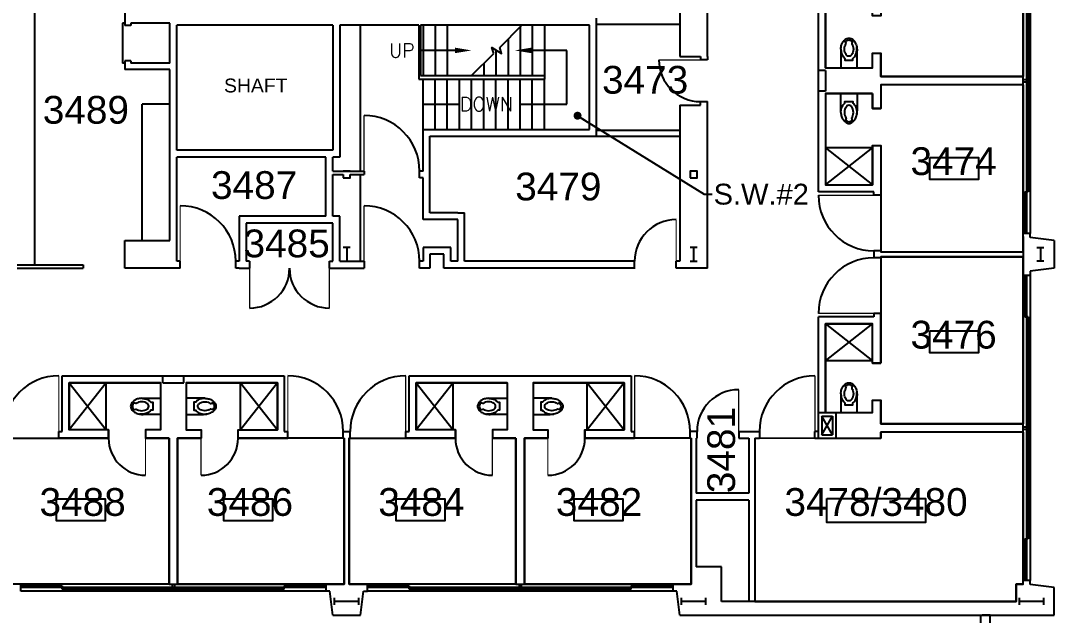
# Model space of a CAD drawing. Extents: x -3175 to 3292, y 161 to 2891.
# Drawn here: x 2399 to 3292, y 1649 to 2163 of the extents above; entities that cross this region are included whole.
import ezdxf
from ezdxf.enums import TextEntityAlignment as Align

# ---------------------------------------------------------------- set-up
doc = ezdxf.new("R2010")
doc.units = 0
doc.header["$MEASUREMENT"] = 0
doc.layers.get('0').update_dxf_attribs({"linetype": 'CONTINUOUS'})
for name, color, linetype in [('A-ANNO-RNUM', 4, 'CONTINUOUS'), ('A-ANNO-ROOM', 4, 'CONTINUOUS'), ('A-ANNO-TEXT', 4, 'CONTINUOUS'), ('A-COLS', 5, 'CONTINUOUS'), ('A-DOOR', 2, 'CONTINUOUS'), ('A-FLOR-CASE', 3, 'CONTINUOUS'), ('A-FLOR-PFIX', 2, 'CONTINUOUS'), ('A-FLOR-STRS', 2, 'CONTINUOUS'), ('A-GLAZ', 2, 'CONTINUOUS'), ('A-GLAZ-SILL', 1, 'CONTINUOUS'), ('A-ROOF-LEVL-MED', 3, 'CONTINUOUS'), ('A-ROOF-LEVL-THICK', 5, 'CONTINUOUS'), ('A-SHAFT', 1, 'CONTINUOUS'), ('A-WALL-FULL', 6, 'CONTINUOUS'), ('X-MEDGAS-3', 3, 'CONTINUOUS')]:
    doc.layers.add(name, color=color, linetype=linetype)
doc.styles.add('ARIAL', font='arial.ttf')
doc.styles.add('ArialN', font='ARIALN.TTF')
doc.styles.add('ROMAND', font='SIMPLEX.SHX', dxfattribs={"height": 12})
doc.dimstyles.new('AB-220', dxfattribs={"dimscale": 220, "dimtxt": 0.070312, "dimasz": 0.0625, "dimexe": 0.0625, "dimexo": 0.125, "dimgap": 0.1875, "dimtad": 0, "dimdec": 4, "dimrnd": 0.0625, "dimzin": 0, "dimdsep": 46, "dimlunit": 4, "dimtxsty": 'ArialN', "dimblk": 'ARCHTICK', "dimcen": 0.0625, "dimclrd": 256, "dimclre": 256, "dimclrt": 256, "dimadec": 0, "dimazin": 0, "dimtfac": 1, "dimtdec": 4, "dimtofl": 0, "dimtmove": 2, "dimatfit": 3, "dimldrblk": 'DOT', "dimfxl": 1, "dimfrac": 2, "dimtolj": 1, "dimtzin": 0, "dimlwd": -1, "dimlwe": -1, "dimarcsym": 0})

# ---------------------------------------------------------------- blocks, each defined once
blk = doc.blocks.new('AH')
blk.add_lwpolyline([(0, 0, 0.05, 0, 0), (0.15, 0, 0, 0, 0)], format="xyseb")
blk = doc.blocks.new('P2477016')
for p, q in [((-3.603083, -23.831759), (-3.603083, -23.831759)), ((-2.504894, -21.068753), (-2.504894, -21.068753))]:
    blk.add_line(p, q)
for points in [[(-6.93083, -16.399601, -0.022673), (-7, -14.875), (-7, 0), (-3.020761, 0), (0, 0), (3.020761, 0), (7, 0), (7, -14.875)], [(-6.937926, -16.211212, -0.074934), (-6.387938, -12.562014, -0.085426), (-4.920528, -9.670474, -0.066386), (-3.550098, -8.264603), (-3.550098, -6.711212), (3.449902, -6.711212), (3.449902, -8.264603, -0.066386), (4.820333, -9.670474, -0.085426), (6.287743, -12.562014, -0.111314), (6.709134, -17.991061)], [(3.991504, -23.722377, -0.562484), (3.158962, -23.529526), (2.424162, -21.300368, -0.238976), (2.492058, -20.853364, 0.08035), (3.421006, -18.976205, 0.074934), (3.837731, -16.211212, 0.074934), (3.421006, -13.446218, 0.085426), (2.414145, -11.462194, 0.066386), (1.597345, -10.624271, 0.330534), (-1.69754, -10.624271, 0.066386), (-2.51434, -11.462194, 0.085426), (-3.521201, -13.446218, 0.074934), (-3.937926, -16.211212, 0.074934), (-3.521201, -18.976205, 0.08035), (-2.592253, -20.853364, -0.238976), (-2.524357, -21.300368), (-3.250575, -23.503493, -0.549653), (-4.069149, -23.710095)], [(0, -25.75, 0.143932), (2.498761, -25.015482, 0.107177), (4.949747, -22.564786, 0.077997), (6.431696, -19.212481, 0.065232), (7, -14.875)], [(-4.023967, -23.748064, 0.06085), (-2.498761, -25.015482, 0.143932), (0, -25.75)], [(-2.976493, -22.67201, 0.063273), (-1.687041, -23.754089, 0.143932), (0, -24.25)], [(0, -24.25, 0.143932), (1.687041, -23.754089, 0.059203), (2.902316, -22.750942)]]:
    blk.add_lwpolyline(points, format="xyb")
for centre, radius, start, end in [((5.443363, -16.211212), 12.38129, 180, 197.141641), ((2.746106, -17.043143), 9.558648, 197.141641, 216.672481), ((1.035634, -18.316811), 7.426057, 216.672481, 226.574161)]:
    blk.add_arc(centre, radius, start, end)
blk = doc.blocks.new('WC')
at = {"layer": 'A-FLOR-PFIX', "xscale": -1}
blk.add_blockref('P2477016', (0, 0), dxfattribs=at)
blk = doc.blocks.new('_ArchTick')
at = {"const_width": 0.15}
blk.add_lwpolyline([(-0.5, -0.5), (0.5, 0.5)], dxfattribs=at)
blk = doc.blocks.new('_Dot')
at = {"lineweight": -2}
blk.add_line((-0.5, 0), (-1, 0), dxfattribs=at)
at = {"const_width": 0.5}
blk.add_lwpolyline([(-0.25, 0, 1), (0.25, 0, 1)], format="xyb", close=True, dxfattribs=at)

msp = doc.modelspace()

# ---------------------------------------------------------------- linework, layer by layer
at = {"layer": 'A-ANNO-TEXT'}
for p, q in [((2774.1, 2137.75), (2744.25, 2137.75)), ((2871, 2137.75), (2840.38, 2137.75)), ((2871, 2091.25), (2871, 2137.75)), ((2746.5, 2091.25), (2778, 2091.25)), ((2830.5, 2091.25), (2871, 2091.25))]:
    msp.add_line(p, q, dxfattribs=at)
at = {"layer": 'A-COLS'}
for p, q in [((2683.5, 1967.5), (2677.5, 1967.5)), ((2683.5, 1967.5), (2677.5, 1967.5)), ((2680.5, 1967.5), (2680.5, 1955.5)), ((2680.5, 1967.5), (2680.5, 1955.5)), ((2983.5, 1967.5), (2977.5, 1967.5)), ((2983.5, 1967.5), (2977.5, 1967.5)), ((2980.5, 1967.5), (2980.5, 1955.5)), ((2980.5, 1967.5), (2980.5, 1955.5)), ((3277.5, 1967.5), (3283.5, 1967.5)), ((3277.5, 1967.5), (3283.5, 1967.5)), ((3280.5, 1967.5), (3280.5, 1955.5)), ((3280.5, 1967.5), (3280.5, 1955.5)), ((2677.5, 1955.5), (2683.5, 1955.5)), ((2677.5, 1955.5), (2683.5, 1955.5)), ((2977.5, 1955.5), (2983.5, 1955.5)), ((2977.5, 1955.5), (2983.5, 1955.5)), ((3283.5, 1955.5), (3277.5, 1955.5)), ((3283.5, 1955.5), (3277.5, 1955.5)), ((2670, 1658.5), (2670, 1664.5)), ((2691, 1658.5), (2691, 1664.5)), ((2970, 1658.5), (2970, 1664.5)), ((2991, 1658.5), (2991, 1664.5)), ((3262.5, 1658.5), (3262.5, 1664.5)), ((3283.5, 1658.5), (3283.5, 1664.5)), ((2691, 1661.5), (2670, 1661.5)), ((2991, 1661.5), (2970, 1661.5)), ((3283.5, 1661.5), (3262.5, 1661.5))]:
    msp.add_line(p, q, dxfattribs=at)
at = {"layer": 'A-DOOR', "const_width": 1}
for points in [[(2986.5, 2129.5), (2950.5, 2129.5)], [(2695.5, 2033.5), (2695.5, 2081.5)], [(3136.5, 2012.5), (3088.5, 2012.5)], [(2536.5, 1955.5), (2536.5, 2003.5)], [(2695.5, 1955.5), (2695.5, 2003.5)], [(2965.5, 1955.5), (2965.5, 1991.5)], [(2596.5, 1949.5), (2596.5, 1915)], [(2665.5, 1915), (2665.5, 1949.5)], [(3136.5, 1910.5), (3088.5, 1910.5)], [(2431.5, 1808.5), (2431.5, 1856.5)], [(2629.5, 1808.5), (2629.5, 1856.5)], [(2731.5, 1808.5), (2731.5, 1856.5)], [(2929.5, 1808.5), (2929.5, 1856.5)], [(3085.5, 1808.5), (3085.5, 1856.5)], [(3019.5, 1808.5), (3019.5, 1844.5)], [(2506.5, 1802.5), (2506.5, 1770.5)], [(2554.5, 1802.5), (2554.5, 1770.5)], [(2806.5, 1802.5), (2806.5, 1770.5)], [(2854.5, 1802.5), (2854.5, 1770.5)]]:
    msp.add_lwpolyline(points, dxfattribs=at)
at = {"layer": 'A-DOOR'}
for centre, radius, start, end in [((2986.5, 2129.5), 36, 180, 270), ((2695.5, 2033.5), 48, 0, 90), ((3136.5, 2012.5), 48, 180, 270), ((2536.5, 1955.5), 48, 0, 90), ((2695.5, 1955.5), 48, 0, 90), ((2965.5, 1955.5), 36, 90, 180), ((3136.5, 1910.5), 48, 90, 180), ((2596.5, 1949.5), 34.5, 270, 0), ((2665.5, 1949.5), 34.5, 180, 270), ((2431.5, 1808.5), 48, 90, 180), ((2629.5, 1808.5), 48, 0, 90), ((2731.5, 1808.5), 48, 90, 180), ((2929.5, 1808.5), 48, 0, 90), ((3085.5, 1808.5), 48, 90, 180), ((3019.5, 1808.5), 36, 90, 180), ((2506.5, 1802.5), 32, 180, 270), ((2554.5, 1802.5), 32, 270, 0), ((2806.5, 1802.5), 32, 180, 270), ((2854.5, 1802.5), 32, 270, 0)]:
    msp.add_arc(centre, radius, start, end, dxfattribs=at)
at = {"layer": 'A-FLOR-CASE'}
for p, q in [((2410.5, 2213.5), (2410.5, 1952.5)), ((2488.5, 2161.38), (2486.5, 2161.38)), ((2486.5, 2161.38), (2486.5, 2126.62)), ((2488.5, 2126.62), (2486.5, 2126.62)), ((2527.5, 2091.38), (2503.5, 2091.38)), ((2503.5, 1973.5), (2503.5, 2091.38)), ((2395.5, 1952.5), (2452.5, 1952.5)), ((2395.5, 1949.5), (2452.5, 1949.5)), ((2452.5, 1952.5), (2452.5, 1949.5))]:
    msp.add_line(p, q, dxfattribs=at)
at = {"layer": 'A-FLOR-PFIX'}
for p, q in [((3094.5, 2021.5), (3135.25, 2053.5)), ((3094.5, 2053.5), (3135.25, 2021.5)), ((3135.25, 2053.5), (3094.5, 2053.5)), ((3094.5, 1869.5), (3135.25, 1901.5)), ((3094.5, 1901.5), (3135.25, 1869.5)), ((3135.25, 1869.5), (3094.5, 1869.5)), ((2440.5, 1850.5), (2472.5, 1809.75)), ((2472.5, 1850.5), (2440.5, 1809.75)), ((2472.5, 1809.75), (2472.5, 1850.5)), ((2620.5, 1850.5), (2588.5, 1809.75)), ((2588.5, 1850.5), (2620.5, 1809.75)), ((2588.5, 1809.75), (2588.5, 1850.5)), ((2772.5, 1850.5), (2740.5, 1809.75)), ((2740.5, 1850.5), (2772.5, 1809.75)), ((2772.5, 1809.75), (2772.5, 1850.5)), ((2920.5, 1850.5), (2888.5, 1809.75)), ((2888.5, 1850.5), (2920.5, 1809.75)), ((2888.5, 1809.75), (2888.5, 1850.5))]:
    msp.add_line(p, q, dxfattribs=at)
at = {"layer": 'A-FLOR-STRS'}
for p, q in [((2746.5, 2159.5), (2746.5, 2116)), ((2757, 2159.5), (2757, 2116)), ((2767.5, 2159.5), (2767.5, 2116)), ((2812.8, 2140.3), (2832, 2159.5)), ((2830.5, 2158), (2830.5, 2116)), ((2841, 2159.5), (2841, 2116)), ((2851.5, 2159.5), (2851.5, 2116)), ((2820, 2147.5), (2820, 2116)), ((2809.5, 2137), (2809.5, 2116)), ((2788.5, 2116), (2807.7, 2135.2)), ((2799, 2126.5), (2799, 2116)), ((2746.5, 2069.5), (2746.5, 2113)), ((2757, 2069.5), (2757, 2113)), ((2767.5, 2069.5), (2767.5, 2113)), ((2778, 2069.5), (2778, 2113)), ((2788.5, 2069.5), (2788.5, 2113)), ((2799, 2069.5), (2799, 2113)), ((2809.5, 2069.5), (2809.5, 2113)), ((2820, 2069.5), (2820, 2113)), ((2830.5, 2069.5), (2830.5, 2113)), ((2841, 2069.5), (2841, 2113)), ((2851.5, 2069.5), (2851.5, 2113))]:
    msp.add_line(p, q, dxfattribs=at)
msp.add_lwpolyline([(2807.7, 2135.2), (2806.01, 2140.3), (2814.49, 2135.2), (2812.8, 2140.3)], dxfattribs=at)
at = {"layer": 'A-GLAZ'}
for p, q in [((3268.5, 2207.5), (3268.5, 2111.5)), ((3270, 2207.5), (3270, 2111.5)), ((3265.5, 2112.5), (3270, 2112.5)), ((3265.5, 2110.5), (3270, 2110.5)), ((3268.5, 2111.5), (3268.5, 2015.5)), ((3270, 2111.5), (3270, 2015.5)), ((3267, 2015.5), (3268.5, 2015.5)), ((3267, 2015.5), (3267, 1979.5)), ((3270, 2015.5), (3268.5, 2015.5)), ((3268.5, 2015.5), (3268.5, 1979.5)), ((3267, 1907.5), (3267, 1943.5)), ((3268.5, 1943.5), (3268.5, 1907.5)), ((3267, 1907.5), (3268.5, 1907.5)), ((3268.5, 1907.5), (3268.5, 1811.5)), ((3270, 1907.5), (3268.5, 1907.5)), ((3270, 1907.5), (3270, 1811.5)), ((3265.5, 1812.5), (3270, 1812.5)), ((3265.5, 1810.5), (3270, 1810.5)), ((3268.5, 1811.5), (3268.5, 1715.5)), ((3270, 1811.5), (3270, 1715.5)), ((3267, 1715.5), (3267, 1679.5)), ((3267, 1715.5), (3268.5, 1715.5)), ((3268.5, 1715.5), (3268.5, 1679.5)), ((3270, 1715.5), (3268.5, 1715.5)), ((2434.5, 1675), (2398.5, 1675)), ((2434.5, 1673.5), (2398.5, 1673.5)), ((2434.5, 1675), (2434.5, 1673.5)), ((2530.5, 1673.5), (2434.5, 1673.5)), ((2434.5, 1672), (2434.5, 1673.5)), ((2530.5, 1672), (2434.5, 1672)), ((2529.5, 1676.5), (2529.5, 1672)), ((2626.5, 1673.5), (2530.5, 1673.5)), ((2626.5, 1672), (2530.5, 1672)), ((2531.5, 1676.5), (2531.5, 1672)), ((2626.5, 1675), (2662.5, 1675)), ((2626.5, 1675), (2626.5, 1673.5)), ((2662.5, 1673.5), (2626.5, 1673.5)), ((2626.5, 1672), (2626.5, 1673.5)), ((2734.5, 1675), (2698.5, 1675)), ((2734.5, 1673.5), (2698.5, 1673.5)), ((2734.5, 1675), (2734.5, 1673.5)), ((2830.5, 1673.5), (2734.5, 1673.5)), ((2734.5, 1672), (2734.5, 1673.5)), ((2830.5, 1672), (2734.5, 1672)), ((2829.5, 1676.5), (2829.5, 1672)), ((2926.5, 1673.5), (2830.5, 1673.5)), ((2926.5, 1672), (2830.5, 1672)), ((2831.5, 1676.5), (2831.5, 1672)), ((2926.5, 1675), (2962.5, 1675)), ((2926.5, 1675), (2926.5, 1673.5)), ((2962.5, 1673.5), (2926.5, 1673.5)), ((2926.5, 1672), (2926.5, 1673.5))]:
    msp.add_line(p, q, dxfattribs=at)
at = {"layer": 'A-GLAZ-SILL'}
for p, q in [((3265.5, 2243.5), (3265.5, 2115.12)), ((3271.5, 2243.5), (3271.5, 1979.5)), ((3265.5, 2107.88), (3265.5, 1979.5)), ((3265.5, 1943.5), (3265.5, 1815.12)), ((3271.5, 1943.5), (3271.5, 1679.5)), ((3265.5, 1807.88), (3265.5, 1679.5)), ((2526.88, 1676.5), (2398.5, 1676.5)), ((2662.5, 1676.5), (2534.12, 1676.5)), ((2826.88, 1676.5), (2698.5, 1676.5)), ((2962.5, 1676.5), (2834.12, 1676.5)), ((2662.5, 1670.5), (2398.5, 1670.5)), ((2962.5, 1670.5), (2698.5, 1670.5))]:
    msp.add_line(p, q, dxfattribs=at)
at = {"layer": 'A-ROOF-LEVL-MED'}
msp.add_lwpolyline([(588.06, 190.5), (2972.94, 190.5), (2975.56, 169.5), (3263.5, 169.5), (3263.5, 759.94), (3284.5, 762.56), (3284.5, 779.5), (3284.5, 1049.5), (3284.5, 1064.5), (3226.5, 1064.5), (3226.5, 1090.5), (3232.5, 1090.5), (3232.5, 1361.5), (3232.5, 1626.49), (3232.5, 1629.47), (3229.07, 1629.47), (3229.07, 1649.5)], dxfattribs=at)
at = {"layer": 'A-ROOF-LEVL-THICK'}
msp.add_lwpolyline([(3292.5, 779.5), (3292.5, 1049.5), (3292.5, 1072.5), (3234.5, 1072.5), (3234.5, 1082.5), (3240.5, 1082.5), (3240.5, 1088.5), (3240.5, 1361.5), (3240.5, 1626.49), (3240.5, 1637.47), (3237.07, 1637.47), (3237.07, 1649.5)], dxfattribs=at)
at = {"layer": 'A-SHAFT'}
for p, q in [((3100.5, 1805.5), (3091.5, 1821.75)), ((3091.5, 1805.5), (3100.5, 1821.75))]:
    msp.add_line(p, q, dxfattribs=at)
at = {"layer": 'A-WALL-FULL'}
for p, q in [((2992.5, 2132.5), (2992.5, 2273.5)), ((2968.5, 2267.5), (2968.5, 2132.5)), ((3088.5, 2015.5), (3088.5, 2207.5)), ((3094.5, 2122.62), (3094.5, 2201.5)), ((2488.5, 2184.62), (2488.5, 2159.38)), ((2896.5, 2063.5), (2896.5, 2165.5)), ((2493.75, 2159.38), (2488.5, 2159.38)), ((2527.5, 2161.38), (2493.75, 2161.38)), ((2493.75, 2161.38), (2493.75, 2159.38)), ((2527.5, 2126.62), (2527.5, 2161.38)), ((2533.5, 2051.5), (2533.5, 2159.5)), ((2668.5, 2159.5), (2533.5, 2159.5)), ((2668.5, 2159.5), (2668.5, 2051.5)), ((2674.5, 2159.5), (2674.5, 2045.5)), ((2742.75, 2159.5), (2674.5, 2159.5)), ((2692.5, 2033.5), (2692.5, 2159.5)), ((2742.75, 2159.5), (2742.75, 2113)), ((2744.25, 2159.5), (2744.25, 2116)), ((2890.5, 2159.5), (2744.25, 2159.5)), ((2890.5, 2069.5), (2890.5, 2159.5)), ((2968.5, 2160.25), (2896.5, 2160.25)), ((2493.75, 2128.62), (2488.5, 2128.62)), ((2488.5, 2128.62), (2488.5, 2121.38)), ((2493.75, 2128.62), (2493.75, 2126.62)), ((2968.5, 2132.5), (2986.5, 2132.5)), ((2986.5, 2132.5), (2986.5, 2129.5)), ((2992.5, 2129.5), (2986.5, 2129.5)), ((2992.5, 2132.5), (2992.5, 2129.5)), ((3135.25, 2135.5), (3142.5, 2135.5)), ((3135.25, 2122.62), (3135.25, 2135.5)), ((3142.5, 2115.12), (3142.5, 2135.5)), ((2527.5, 2121.38), (2488.5, 2121.38)), ((2527.5, 2126.62), (2493.75, 2126.62)), ((2527.5, 1973.5), (2527.5, 2121.38)), ((3094.5, 2120.5), (3088.5, 2120.5)), ((3094.5, 2122.62), (3135.25, 2122.62)), ((3094.5, 2120.5), (3094.5, 2102.5)), ((2742.75, 2113), (2851.5, 2113)), ((2744.25, 2116), (2851.5, 2116)), ((2851.5, 2116), (2851.5, 2113)), ((3265.5, 2115.12), (3142.5, 2115.12)), ((3265.5, 2107.88), (3265.5, 2115.12)), ((3094.5, 2102.5), (3088.5, 2102.5)), ((3265.5, 2107.88), (3142.5, 2107.88)), ((3142.5, 2107.88), (3142.5, 2087.5)), ((2986.5, 2093.5), (2992.5, 2093.5)), ((2986.5, 2090.5), (2986.5, 2093.5)), ((2992.5, 2090.5), (2992.5, 2093.5)), ((3094.5, 2100.38), (3094.5, 2021.5)), ((3094.5, 2100.38), (3135.25, 2100.38)), ((3135.25, 2100.38), (3135.25, 2087.5)), ((2968.5, 2090.5), (2968.5, 1955.5)), ((2968.5, 2090.5), (2986.5, 2090.5)), ((2992.5, 1949.5), (2992.5, 2090.5)), ((3135.25, 2087.5), (3142.5, 2087.5)), ((2746.5, 2033.5), (2746.5, 2069.5)), ((2746.5, 2069.5), (2890.5, 2069.5)), ((2896.5, 2068.75), (2968.5, 2068.75)), ((2752.5, 2063.5), (2968.5, 2063.5)), ((2752.5, 1997.5), (2752.5, 2063.5)), ((2668.5, 2051.5), (2533.5, 2051.5)), ((3135.25, 2055.5), (3142.5, 2055.5)), ((3135.25, 2055.5), (3135.25, 2021.5)), ((3142.5, 2055.5), (3142.5, 2012.5)), ((2662.5, 2045.5), (2533.5, 2045.5)), ((2533.5, 1955.5), (2533.5, 2045.5)), ((2662.5, 1994.5), (2662.5, 2045.5)), ((2668.5, 2033.5), (2668.5, 2045.5)), ((2674.5, 2045.5), (2668.5, 2045.5)), ((2668.5, 2033.5), (2695.5, 2033.5)), ((2668.5, 1994.5), (2668.5, 2030.5)), ((2668.5, 2030.5), (2677.5, 2030.5)), ((2683.5, 2030.5), (2695.5, 2030.5)), ((2692.5, 1955.5), (2692.5, 2030.5)), ((2695.5, 2033.5), (2695.5, 2030.5)), ((2743.5, 2027.5), (2743.5, 2033.5)), ((2746.5, 2033.5), (2743.5, 2033.5)), ((2746.5, 2027.5), (2743.5, 2027.5)), ((2746.5, 1997.5), (2746.5, 2027.5)), ((3094.5, 2021.5), (3135.25, 2021.5)), ((3136.5, 2015.5), (3088.5, 2015.5)), ((3136.5, 2012.5), (3136.5, 2015.5)), ((3142.5, 2012.5), (3136.5, 2012.5)), ((2662.5, 1994.5), (2587.5, 1994.5)), ((2587.5, 1994.5), (2587.5, 1955.5)), ((2674.5, 1994.5), (2668.5, 1994.5)), ((2674.5, 1955.5), (2674.5, 1994.5)), ((2746.5, 1991.5), (2746.5, 1997.5)), ((2776.5, 1997.5), (2752.5, 1997.5)), ((2776.5, 1997.5), (2782.5, 1997.5)), ((2782.5, 1955.5), (2782.5, 1997.5)), ((2593.5, 1988.5), (2593.5, 1955.5)), ((2668.5, 1988.5), (2593.5, 1988.5)), ((2668.5, 1955.5), (2668.5, 1988.5)), ((2776.5, 1991.5), (2746.5, 1991.5)), ((2776.5, 1955.5), (2776.5, 1991.5)), ((3271.5, 1979.5), (3265.5, 1979.5)), ((3265.5, 1976.88), (3265.5, 1979.5)), ((3265.5, 1976.88), (3265.5, 1943.5)), ((3271.5, 1976.12), (3271.5, 1979.5)), ((3292.5, 1973.5), (3271.5, 1976.12)), ((2488.5, 1949.5), (2488.5, 1973.5)), ((2488.5, 1973.5), (2527.5, 1973.5)), ((2746.5, 1967.5), (2746.5, 1955.5)), ((2770.5, 1967.5), (2746.5, 1967.5)), ((2770.5, 1955.5), (2770.5, 1967.5)), ((3292.5, 1973.5), (3292.5, 1949.5)), ((2752.5, 1961.5), (2752.5, 1949.5)), ((2764.5, 1961.5), (2752.5, 1961.5)), ((2764.5, 1955.5), (2764.5, 1961.5)), ((3142.5, 1964.5), (3136.5, 1964.5)), ((3136.5, 1964.5), (3136.5, 1958.5)), ((3142.5, 1958.5), (3136.5, 1958.5)), ((3142.5, 1964.5), (3142.5, 1963.62)), ((3142.5, 1963.62), (3265.5, 1963.62)), ((3142.5, 1959.38), (3265.5, 1959.38)), ((3142.5, 1959.38), (3142.5, 1958.5)), ((2527.5, 1949.5), (2488.5, 1949.5)), ((2536.5, 1949.5), (2527.5, 1949.5)), ((2536.5, 1955.5), (2533.5, 1955.5)), ((2536.5, 1949.5), (2536.5, 1955.5)), ((2584.5, 1949.5), (2584.5, 1955.5)), ((2587.5, 1955.5), (2584.5, 1955.5)), ((2587.5, 1949.5), (2584.5, 1949.5)), ((2587.5, 1949.5), (2596.5, 1949.5)), ((2596.5, 1955.5), (2593.5, 1955.5)), ((2593.5, 1955.5), (2593.5, 1955.5)), ((2596.5, 1955.5), (2596.5, 1949.5)), ((2665.5, 1949.5), (2665.5, 1955.5)), ((2665.5, 1955.5), (2668.5, 1955.5)), ((2665.5, 1949.5), (2692.5, 1949.5)), ((2674.5, 1955.5), (2695.5, 1955.5)), ((2692.5, 1949.5), (2695.5, 1949.5)), ((2695.5, 1955.5), (2695.5, 1949.5)), ((2743.5, 1949.5), (2743.5, 1955.5)), ((2746.5, 1955.5), (2743.5, 1955.5)), ((2752.5, 1949.5), (2743.5, 1949.5)), ((2764.5, 1949.5), (2764.5, 1955.5)), ((2930, 1949.5), (2764.5, 1949.5)), ((2776.5, 1955.5), (2770.5, 1955.5)), ((2929.5, 1955.5), (2782.5, 1955.5)), ((2929.5, 1949.5), (2929.5, 1955.5)), ((2965.5, 1949.5), (2965.5, 1955.5)), ((2968.5, 1955.5), (2965.5, 1955.5)), ((2968.5, 1949.5), (2965.5, 1949.5)), ((2992.5, 1949.5), (2968.5, 1949.5)), ((3292.5, 1949.5), (3271.5, 1946.88)), ((3292.5, 1949.5), (3271.5, 1946.88)), ((3265.5, 1943.5), (3271.5, 1943.5)), ((3271.5, 1946.88), (3271.5, 1943.5)), ((3136.5, 1907.5), (3088.5, 1907.5)), ((3088.5, 1802.5), (3088.5, 1907.5)), ((3142.5, 1910.5), (3136.5, 1910.5)), ((3136.5, 1910.5), (3136.5, 1907.5)), ((3142.5, 1867.5), (3142.5, 1910.5)), ((3094.5, 1824.75), (3094.5, 1901.5)), ((3094.5, 1901.5), (3135.25, 1901.5)), ((3135.25, 1867.5), (3135.25, 1901.5)), ((3135.25, 1867.5), (3142.5, 1867.5)), ((2434.5, 1808.5), (2434.5, 1856.5)), ((2434.5, 1856.5), (2626.5, 1856.5)), ((2521.5, 1850.5), (2521.5, 1856.5)), ((2539.5, 1850.5), (2539.5, 1856.5)), ((2626.5, 1856.5), (2626.5, 1808.5)), ((2734.5, 1808.5), (2734.5, 1856.5)), ((2734.5, 1856.5), (2926.5, 1856.5)), ((2926.5, 1856.5), (2926.5, 1808.5)), ((2519.38, 1850.5), (2440.5, 1850.5)), ((2440.5, 1850.5), (2440.5, 1809.75)), ((2519.38, 1850.5), (2519.38, 1809.75)), ((2521.5, 1850.5), (2539.5, 1850.5)), ((2541.62, 1850.5), (2620.5, 1850.5)), ((2541.62, 1850.5), (2541.62, 1809.75)), ((2620.5, 1850.5), (2620.5, 1809.75)), ((2819.38, 1850.5), (2740.5, 1850.5)), ((2740.5, 1850.5), (2740.5, 1809.75)), ((2819.38, 1850.5), (2819.38, 1809.75)), ((2841.62, 1850.5), (2920.5, 1850.5)), ((2841.62, 1850.5), (2841.62, 1809.75)), ((2920.5, 1850.5), (2920.5, 1809.75)), ((3135.25, 1835.5), (3142.5, 1835.5)), ((3135.25, 1824.75), (3135.25, 1835.5)), ((3142.5, 1815.12), (3142.5, 1835.5)), ((3088.5, 1824.75), (3135.25, 1824.75)), ((3103.5, 1824.75), (3103.5, 1802.5)), ((3091.5, 1821.75), (3091.5, 1805.5)), ((3091.5, 1821.75), (3100.5, 1821.75)), ((3100.5, 1821.75), (3100.5, 1805.5)), ((3265.5, 1815.12), (3142.5, 1815.12)), ((3265.5, 1807.88), (3265.5, 1815.12)), ((2431.5, 1808.5), (2434.5, 1808.5)), ((2431.5, 1802.5), (2431.5, 1808.5)), ((2474.5, 1809.75), (2440.5, 1809.75)), ((2474.5, 1809.75), (2474.5, 1802.5)), ((2506.5, 1809.75), (2506.5, 1802.5)), ((2519.38, 1809.75), (2506.5, 1809.75)), ((2541.62, 1809.75), (2554.5, 1809.75)), ((2554.5, 1809.75), (2554.5, 1802.5)), ((2586.5, 1809.75), (2620.5, 1809.75)), ((2626.5, 1808.5), (2629.5, 1808.5)), ((2629.5, 1802.5), (2629.5, 1808.5)), ((2677.5, 1808.5), (2683.5, 1808.5)), ((2677.5, 1802.5), (2677.5, 1808.5)), ((2683.5, 1802.5), (2683.5, 1808.5)), ((2731.5, 1808.5), (2734.5, 1808.5)), ((2731.5, 1802.5), (2731.5, 1808.5)), ((2774.5, 1809.75), (2740.5, 1809.75)), ((2774.5, 1809.75), (2774.5, 1802.5)), ((2819.38, 1809.75), (2806.5, 1809.75)), ((2806.5, 1809.75), (2806.5, 1802.5)), ((2841.62, 1809.75), (2854.5, 1809.75)), ((2854.5, 1809.75), (2854.5, 1802.5)), ((2886.5, 1809.75), (2920.5, 1809.75)), ((2886.5, 1809.75), (2886.5, 1802.5)), ((2926.5, 1808.5), (2929.5, 1808.5)), ((2929.5, 1802.5), (2929.5, 1808.5)), ((2983.5, 1808.5), (2977.5, 1808.5)), ((2977.5, 1802.5), (2977.5, 1808.5)), ((2983.5, 1802.5), (2983.5, 1808.5)), ((3019.5, 1808.5), (3037.5, 1808.5)), ((3019.5, 1808.5), (3019.5, 1802.5)), ((3037.5, 1808.5), (3037.5, 1802.5)), ((3085.5, 1802.5), (3085.5, 1808.5)), ((3088.5, 1808.5), (3085.5, 1808.5)), ((3265.5, 1807.88), (3142.5, 1807.88)), ((3142.5, 1802.5), (3142.5, 1807.88)), ((2474.5, 1802.5), (2431.5, 1802.5)), ((2526.88, 1802.5), (2506.5, 1802.5)), ((2526.88, 1676.5), (2526.88, 1802.5)), ((2534.12, 1802.5), (2554.5, 1802.5)), ((2534.12, 1676.5), (2534.12, 1802.5)), ((2586.5, 1802.5), (2629.5, 1802.5)), ((2678.38, 1802.5), (2677.5, 1802.5)), ((2678.38, 1802.5), (2678.38, 1676.5)), ((2682.62, 1802.5), (2682.62, 1676.5)), ((2683.5, 1802.5), (2682.62, 1802.5)), ((2774.5, 1802.5), (2731.5, 1802.5)), ((2826.88, 1802.5), (2806.5, 1802.5)), ((2826.88, 1676.5), (2826.88, 1802.5)), ((2834.12, 1676.5), (2834.12, 1802.5)), ((2834.12, 1802.5), (2854.5, 1802.5)), ((2886.5, 1802.5), (2929.5, 1802.5)), ((2977.5, 1802.5), (2978.38, 1802.5)), ((2978.38, 1802.5), (2978.38, 1676.5)), ((2982.62, 1802.5), (2983.5, 1802.5)), ((2982.62, 1802.5), (2982.62, 1755.08)), ((3019.5, 1802.5), (3028.25, 1802.5)), ((3028.25, 1802.5), (3028.25, 1755.08)), ((3033.5, 1802.5), (3033.5, 1661.5)), ((3033.5, 1802.5), (3037.5, 1802.5)), ((3085.5, 1802.5), (3142.5, 1802.5)), ((3091.5, 1805.5), (3100.5, 1805.5)), ((3028.25, 1755.08), (2982.62, 1755.08)), ((3028.25, 1749.08), (2982.62, 1749.08)), ((2982.62, 1749.08), (2982.62, 1691.5)), ((3028.25, 1749.08), (3028.25, 1661.5)), ((3004.5, 1691.5), (2982.62, 1691.5)), ((3004.5, 1661.5), (3004.5, 1691.5)), ((2398.5, 1670.5), (2398.5, 1676.5)), ((2526.88, 1676.5), (2534.12, 1676.5)), ((2662.5, 1676.5), (2662.5, 1670.5)), ((2678.38, 1676.5), (2662.5, 1676.5)), ((2682.62, 1676.5), (2698.5, 1676.5)), ((2695.88, 1676.5), (2698.5, 1676.5)), ((2698.5, 1670.5), (2698.5, 1676.5)), ((2826.88, 1676.5), (2834.12, 1676.5)), ((2962.5, 1676.5), (2962.5, 1670.5)), ((2978.38, 1676.5), (2962.5, 1676.5)), ((3265.5, 1676.5), (3259.5, 1676.5)), ((3259.5, 1676.5), (3259.5, 1661.5)), ((3265.5, 1676.5), (3259.5, 1676.5)), ((3265.5, 1676.5), (3265.5, 1679.5)), ((3271.5, 1679.5), (3265.5, 1679.5)), ((3265.5, 1676.5), (3265.5, 1679.5)), ((3271.5, 1676.12), (3271.5, 1679.5)), ((3292.5, 1673.5), (3271.5, 1676.12)), ((3292.5, 1649.5), (3292.5, 1673.5)), ((2665.88, 1670.5), (2662.5, 1670.5)), ((2668.5, 1649.5), (2665.88, 1670.5)), ((2692.5, 1649.5), (2695.12, 1670.5)), ((2695.12, 1670.5), (2698.5, 1670.5)), ((2965.88, 1670.5), (2962.5, 1670.5)), ((2968.5, 1649.5), (2965.88, 1670.5)), ((3259.5, 1661.5), (3004.5, 1661.5)), ((3028.25, 1661.5), (3004.5, 1661.5)), ((2668.5, 1649.5), (2692.5, 1649.5)), ((2968.5, 1649.5), (3292.5, 1649.5)), ((3237.07, 1649.5), (3230.08, 1649.5))]:
    msp.add_line(p, q, dxfattribs=at)
for points in [[(2683.5, 2033.5), (2677.5, 2033.5)], [(2677.5, 2030.5), (2677.5, 2027.5)], [(2677.5, 2027.5), (2683.5, 2027.5), (2683.5, 2030.5)], [(2977.5, 2027.5), (2983.5, 2027.5), (2983.5, 2033.5), (2977.5, 2033.5), (2977.5, 2027.5)]]:
    msp.add_lwpolyline(points, dxfattribs=at)
at = {"layer": 'X-MEDGAS-3'}
for points in [[(3094.5, 2201.5), (3094.5, 2122.62), (3135.25, 2122.62), (3135.25, 2135.5), (3142.5, 2135.5), (3142.5, 2115.12), (3265.5, 2115.12), (3265.5, 2259.38), (3142.5, 2259.38), (3142.5, 2167.5), (3135.25, 2167.5), (3135.25, 2201.5), (3094.5, 2201.5)], [(3135.25, 2100.38), (3094.5, 2100.38), (3094.5, 2021.5), (3135.25, 2021.5), (3135.25, 2055.5), (3142.5, 2055.5), (3142.5, 1963.62), (3265.5, 1963.62), (3265.5, 2107.88), (3142.5, 2107.88), (3142.5, 2087.5), (3135.25, 2087.5), (3135.25, 2100.38)], [(3142.5, 1867.5), (3135.25, 1867.5), (3135.25, 1901.5), (3094.5, 1901.5), (3094.5, 1824.75), (3135.25, 1824.75), (3135.25, 1835.5), (3142.5, 1835.5), (3142.5, 1815.12), (3265.5, 1815.12), (3265.5, 1959.38), (3142.5, 1959.38), (3142.5, 1867.5)], [(2526.88, 1802.5), (2526.88, 1676.5), (2382.62, 1676.5), (2382.62, 1802.5), (2474.5, 1802.5), (2474.5, 1809.75), (2440.5, 1809.75), (2440.5, 1850.5), (2519.38, 1850.5), (2519.38, 1809.75), (2506.5, 1809.75), (2506.5, 1802.5), (2526.88, 1802.5)], [(2678.38, 1802.5), (2586.5, 1802.5), (2586.5, 1809.75), (2620.5, 1809.75), (2620.5, 1850.5), (2541.62, 1850.5), (2541.62, 1809.75), (2554.5, 1809.75), (2554.5, 1802.5), (2534.12, 1802.5), (2534.12, 1676.5), (2678.38, 1676.5), (2678.38, 1802.5)], [(2826.88, 1802.5), (2826.88, 1676.5), (2682.62, 1676.5), (2682.62, 1802.5), (2774.5, 1802.5), (2774.5, 1809.75), (2740.5, 1809.75), (2740.5, 1850.5), (2819.38, 1850.5), (2819.38, 1809.75), (2806.5, 1809.75), (2806.5, 1802.5), (2826.88, 1802.5)], [(2978.38, 1802.5), (2886.5, 1802.5), (2886.5, 1809.75), (2920.5, 1809.75), (2920.5, 1850.5), (2841.62, 1850.5), (2841.62, 1809.75), (2854.5, 1809.75), (2854.5, 1802.5), (2834.12, 1802.5), (2834.12, 1676.5), (2978.38, 1676.5), (2978.38, 1802.5)], [(3033.5, 1802.33), (3033.5, 1661.5), (3259.5, 1661.5), (3259.5, 1676.5), (3265.5, 1676.5), (3265.5, 1807.88), (3142.5, 1807.88), (3142.5, 1802.5), (3033.5, 1802.33)]]:
    msp.add_lwpolyline(points, dxfattribs=at)
for points in [[(3184.87, 2045.27), (3226.88, 2045.27), (3226.88, 2026.24), (3184.87, 2026.24)], [(3184.87, 1895.4), (3226.88, 1895.4), (3226.88, 1876.37), (3184.87, 1876.37)], [(2429.61, 1750.16), (2471.62, 1750.16), (2471.62, 1731.14), (2429.61, 1731.14)], [(2574.17, 1750.16), (2616.18, 1750.16), (2616.18, 1731.14), (2574.17, 1731.14)], [(2723.36, 1750.16), (2765.38, 1750.16), (2765.38, 1731.14), (2723.36, 1731.14)], [(2877.2, 1750.16), (2919.21, 1750.16), (2919.21, 1731.14), (2877.2, 1731.14)], [(3095.7, 1750.49), (3181.19, 1750.49), (3181.19, 1729.82), (3095.7, 1729.82)]]:
    msp.add_lwpolyline(points, close=True, dxfattribs=at)

# ---------------------------------------------------------------- block references
at = {"layer": 'A-ANNO-TEXT', "yscale": 96, "zscale": 96, "rotation": 179.9999999999999}
for p, xscale in [((2774.1, 2137.75), -96), ((2840.38, 2137.75), 96)]:
    msp.add_blockref('AH', p, dxfattribs=dict(at, xscale=xscale))
at = {"layer": 'A-FLOR-PFIX'}
for p, rotation in [((3114.88, 2122.62), 179.9999999999999), ((3114.88, 1824.75), 179.9999999999999), ((2541.62, 1830.12), 90), ((2841.62, 1830.12), 90)]:
    msp.add_blockref('WC', p, dxfattribs=dict(at, rotation=rotation))
at = {"layer": 'A-FLOR-PFIX', "xscale": -1}
msp.add_blockref('WC', (3114.88, 2100.38), dxfattribs=at)
at = {"layer": 'A-FLOR-PFIX', "xscale": -1, "rotation": 270}
for p in [(2519.38, 1830.12), (2819.38, 1830.12)]:
    msp.add_blockref('WC', p, dxfattribs=at)

# ---------------------------------------------------------------- texts
at = {"layer": 'A-ANNO-ROOM', "style": 'ARIAL'}
for s, height, p in [('3473', 24, (2938.62, 2100.36)), ('3489', 24, (2454.91, 2074.41)), ('3474', 24, (3205.38, 2030.02)), ('3487', 24, (2600.41, 2009.35)), ('3479', 24, (2863.52, 2008.11)), ('S.W.#2', 18, (3039.01, 2004.5)), ('3485', 24, (2628.54, 1958.93)), ('3476', 24, (3205.38, 1880.05)), ('3488', 24, (2452.09, 1735.44)), ('3486', 24, (2596.8, 1735.44)), ('3484', 24, (2745.08, 1735.44)), ('3482', 24, (2898.72, 1735.44)), ('3478/3480', 24, (3138.31, 1735.44))]:
    msp.add_text(s, height=height, dxfattribs=at).set_placement(p, align=Align.CENTER)
msp.add_text('3481', height=24, rotation=90, dxfattribs=at).set_placement((3016.34, 1792.33), align=Align.CENTER)
at = {"layer": 'A-ANNO-TEXT', "style": 'ROMAND'}
for s, p in [('UP', (2717.18, 2137.75)), ('DOWN', (2778.41, 2091.25))]:
    msp.add_text(s, height=12, dxfattribs=at).set_placement(p, align=Align.MIDDLE_LEFT)
at = {"layer": 'A-ANNO-TEXT', "color": 7, "style": 'ARIAL'}
msp.add_text('SHAFT', height=12, dxfattribs=at).set_placement((2574.36, 2107.41), align=Align.MIDDLE_LEFT)

# ---------------------------------------------------------------- leaders
at = {"layer": 'A-ANNO-RNUM', "annotation_type": 0, "has_hookline": 1, "hookline_direction": 1, "horizontal_direction": (-1, 0, 0)}
msp.add_leader([(2880.14, 2081.32), (2989.73, 2013.6), (2996.6, 2013.6)], dimstyle='AB-220', override={"dimasz": 0.03125}, dxfattribs=at)

doc.saveas('drawing.dxf')
